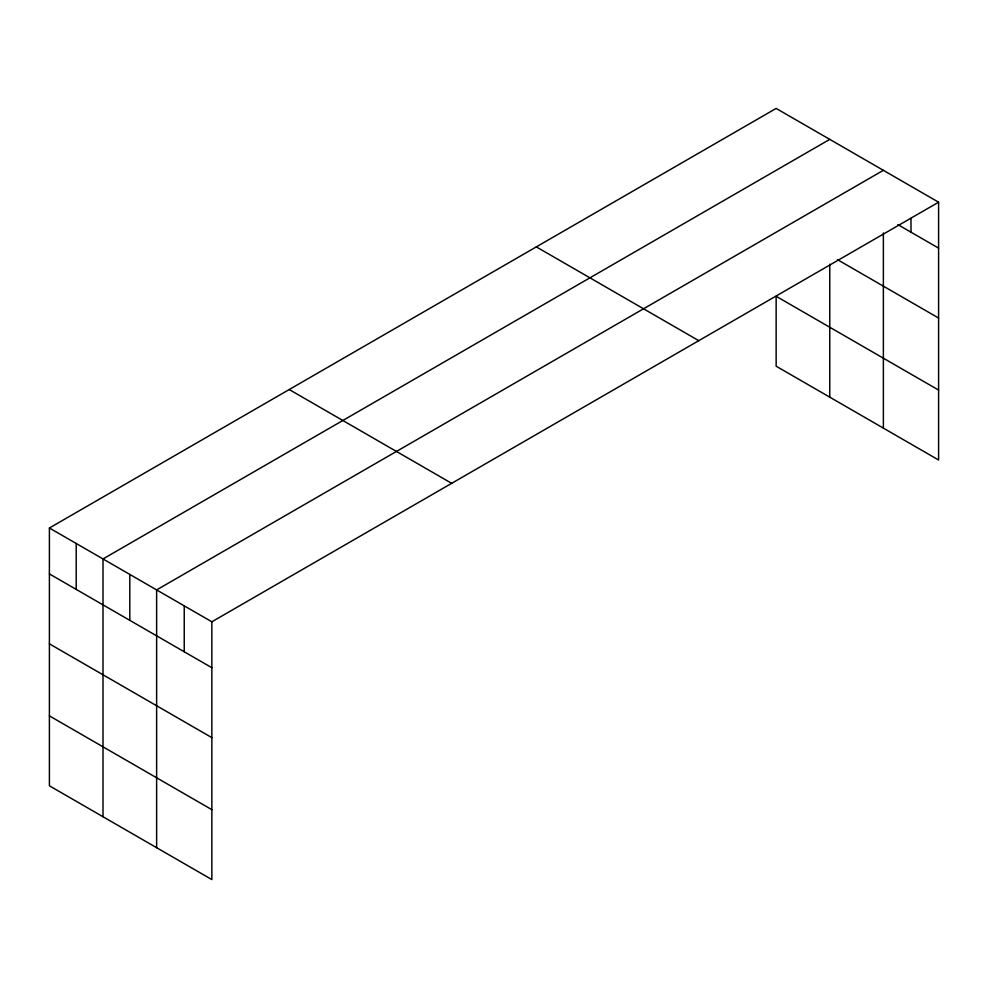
<?xml version="1.0" encoding="UTF-8"?>
<svg xmlns="http://www.w3.org/2000/svg" width="988" height="988" viewBox="0 0 988 988"><rect width="100%" height="100%" fill="white"/><g stroke="black" fill="none" stroke-linecap="round" stroke-linejoin="round"><path stroke-width="1.48" d="M49.4 528L211.852 621.798L211.852 879.579L49.4 785.793L49.4 528L776.148 108.421L938.6 202.207L938.6 460L776.148 366.202L776.148 296.289L938.6 390.075M829.759 139.37L103.011 558.949L103.011 816.743M883.371 170.319L156.623 589.91L156.623 847.692M211.852 621.798L938.6 202.207M897.833 224.585L938.6 248.124M837.416 259.622L938.6 318.037M536.323 246.877L698.775 340.675M289.225 389.544L451.677 483.33M49.4 573.917L211.852 667.715M49.4 643.83L211.852 737.628M49.4 715.868L211.852 809.666M910.985 218.41L910.985 232.18M883.371 232.958L883.371 428.113M829.759 264.204L829.759 397.151M184.237 605.854L184.237 651.771M129.811 574.436L129.811 620.341M76.2 543.474L76.2 589.391"/></g></svg>
